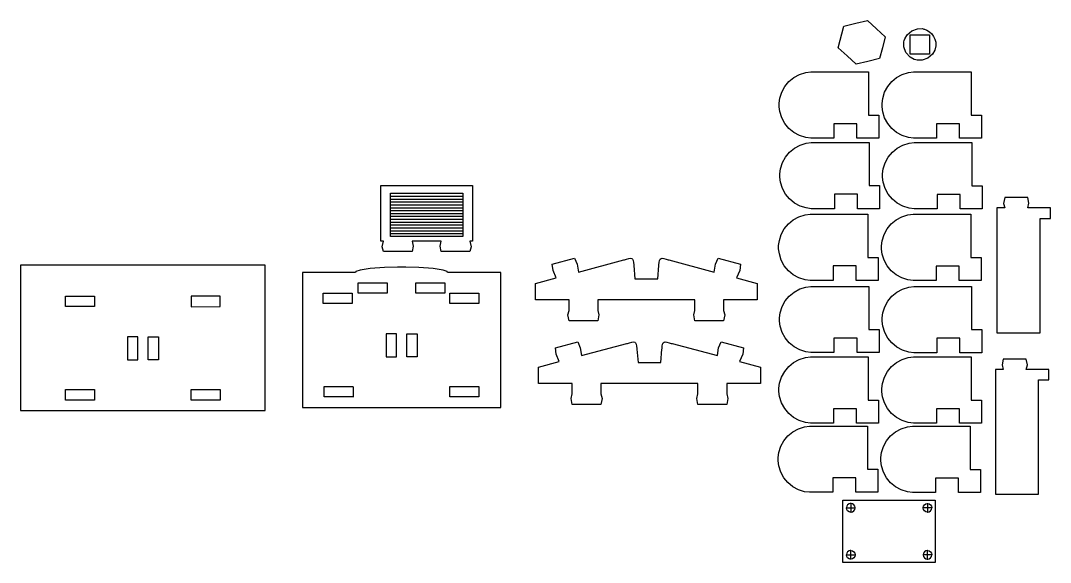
# Model space of a CAD drawing. Extents: x -158 to 1119, y 475 to 1777.
# Drawn here: x -49.8 to 247.7, y 1515.8 to 1672.5 of the extents above; entities that cross this region are included whole.
import ezdxf

# ---------------------------------------------------------------- set-up
doc = ezdxf.new("R2010")
doc.units = 0
doc.header["$MEASUREMENT"] = 0

msp = doc.modelspace()

# ---------------------------------------------------------------- linework, layer by layer
at = {"color": 1}
for p, q in [((57.06, 1622.55), (77.92, 1622.55)), ((57.06, 1621.72), (77.92, 1621.72)), ((57.06, 1620.89), (77.92, 1620.89)), ((57.06, 1620.06), (77.92, 1620.06)), ((57.06, 1619.22), (77.92, 1619.22)), ((57.06, 1618.39), (77.92, 1618.39)), ((57.06, 1617.56), (77.92, 1617.56)), ((57.06, 1616.73), (77.92, 1616.73)), ((57.06, 1615.89), (77.92, 1615.89)), ((57.06, 1615.06), (77.92, 1615.06)), ((57.06, 1614.23), (77.92, 1614.23)), ((57.06, 1613.4), (77.92, 1613.4)), ((57.06, 1612.56), (77.92, 1612.56)), ((57.06, 1611.73), (77.92, 1611.73)), ((57.06, 1610.9), (77.92, 1610.9)), ((189.13, 1532.51), (188.86, 1532.11)), ((189.53, 1532.78), (189.13, 1532.51)), ((189.89, 1532.87), (189.53, 1532.78)), ((190.02, 1532.87), (189.89, 1532.87)), ((212.18, 1532.87), (212.3, 1532.87)), ((212.3, 1532.87), (212.67, 1532.78)), ((212.67, 1532.78), (213.06, 1532.51)), ((213.06, 1532.51), (213.33, 1532.11)), ((188.86, 1532.11), (188.76, 1531.75)), ((188.76, 1531.75), (188.76, 1531.62)), ((213.33, 1532.11), (213.43, 1531.75)), ((213.43, 1531.75), (213.43, 1531.62)), ((188.76, 1517.91), (188.76, 1518.03)), ((188.86, 1517.55), (188.76, 1517.91)), ((213.33, 1517.55), (213.43, 1517.91)), ((213.43, 1517.91), (213.43, 1518.03)), ((189.13, 1517.15), (188.86, 1517.55)), ((189.53, 1516.88), (189.13, 1517.15)), ((189.89, 1516.78), (189.53, 1516.88)), ((190.02, 1516.78), (189.89, 1516.78)), ((212.18, 1516.78), (212.3, 1516.78)), ((212.3, 1516.78), (212.67, 1516.88)), ((212.67, 1516.88), (213.06, 1517.15)), ((213.06, 1517.15), (213.33, 1517.55))]:
    msp.add_line(p, q, dxfattribs=at)
for p, q in [((37.57, 1593.64), (45.92, 1593.64)), ((74.21, 1593.64), (82.55, 1593.64)), ((46.21, 1566.62), (46.21, 1563.62))]:
    msp.add_line(p, q)
at = {"linetype": 'Continuous'}
for p, q in [((45.92, 1593.65), (45.92, 1590.65)), ((74.21, 1590.65), (74.21, 1593.64))]:
    msp.add_line(p, q, dxfattribs=at)
at = {"color": 0}
for points in [[(197.43, 1670.12), (200, 1667.77), (199.17, 1664.62), (198.34, 1661.48), (194.94, 1660.69), (191.54, 1659.9), (188.97, 1662.26), (186.4, 1664.61), (188.06, 1670.9), (191.45, 1671.69), (194.85, 1672.48)], [(211.38, 1669.98), (212.03, 1669.71), (212.8, 1669.23), (213.46, 1668.62), (213.97, 1667.9), (214.35, 1667.09), (214.56, 1666.23), (214.6, 1665.32), (214.51, 1664.62), (214.46, 1664.39), (214.34, 1663.96), (213.65, 1662.75), (212.31, 1661.58), (210.64, 1661), (209.24, 1660.99), (208.8, 1661.1), (208.37, 1661.21), (207.15, 1661.91), (205.98, 1663.24), (205.39, 1664.91), (205.39, 1666.31), (205.5, 1666.74), (205.61, 1667.18), (206.31, 1668.39), (207.64, 1669.56), (209.32, 1670.14), (210.72, 1670.15), (211.16, 1670.04)], [(178.46, 1638.5), (177.01, 1638.7), (175.21, 1639.25), (173.58, 1640.14), (172.16, 1641.31), (170.99, 1642.72), (170.1, 1644.35), (169.55, 1646.15), (169.35, 1647.59), (169.35, 1648.08), (169.35, 1648.56), (169.55, 1650.01), (170.1, 1651.81), (170.99, 1653.43), (172.16, 1654.85), (173.58, 1656.02), (175.21, 1656.9), (177.01, 1657.46), (178.46, 1657.65), (178.95, 1657.65), (195.13, 1657.65), (195.13, 1645.16), (198.14, 1645.16), (198.14, 1638.5), (191.79, 1638.5), (191.79, 1642.66), (185.11, 1642.66), (185.11, 1638.5), (178.95, 1638.5)], [(208.17, 1638.47), (206.72, 1638.67), (204.92, 1639.23), (203.29, 1640.11), (201.87, 1641.28), (200.7, 1642.7), (199.81, 1644.32), (199.25, 1646.12), (199.06, 1647.57), (199.06, 1648.05), (199.06, 1648.53), (199.25, 1649.98), (199.81, 1651.78), (200.7, 1653.4), (201.87, 1654.82), (203.29, 1655.99), (204.92, 1656.88), (206.72, 1657.43), (208.17, 1657.63), (208.65, 1657.63), (224.84, 1657.63), (224.84, 1645.14), (227.84, 1645.14), (227.84, 1638.47), (221.49, 1638.47), (221.49, 1642.64), (214.82, 1642.64), (214.82, 1638.47), (208.65, 1638.47)], [(178.63, 1618.1), (177.18, 1618.3), (175.38, 1618.86), (173.75, 1619.74), (172.33, 1620.91), (171.16, 1622.33), (170.28, 1623.96), (169.72, 1625.75), (169.52, 1627.2), (169.52, 1627.68), (169.52, 1628.16), (169.72, 1629.61), (170.28, 1631.41), (171.16, 1633.04), (172.33, 1634.45), (173.75, 1635.62), (175.38, 1636.51), (177.18, 1637.07), (178.63, 1637.26), (179.12, 1637.26), (195.3, 1637.26), (195.3, 1624.77), (198.31, 1624.77), (198.31, 1618.1), (191.96, 1618.1), (191.96, 1622.27), (185.28, 1622.27), (185.28, 1618.1), (179.12, 1618.1)], [(208.34, 1618.08), (206.89, 1618.28), (205.09, 1618.83), (203.46, 1619.71), (202.04, 1620.89), (200.87, 1622.3), (199.98, 1623.93), (199.43, 1625.73), (199.23, 1627.17), (199.23, 1627.66), (199.23, 1628.14), (199.43, 1629.59), (199.98, 1631.38), (200.87, 1633.01), (202.04, 1634.43), (203.46, 1635.6), (205.09, 1636.48), (206.89, 1637.04), (208.34, 1637.23), (208.83, 1637.23), (225.01, 1637.23), (225.01, 1624.74), (228.02, 1624.74), (228.02, 1618.08), (221.66, 1618.08), (221.66, 1622.24), (214.99, 1622.24), (214.99, 1618.08), (208.83, 1618.08)], [(63.61, 1607.26), (63.33, 1605.68), (54.98, 1605.68), (54.67, 1607.03), (54.97, 1608.68), (54.21, 1608.68), (54.21, 1624.78), (80.76, 1624.78), (80.76, 1608.68), (80, 1608.68), (80.3, 1607.03), (79.99, 1605.68), (71.65, 1605.68), (71.36, 1607.26), (71.66, 1608.68), (63.31, 1608.68)], [(244.71, 1582.25), (244.71, 1615.3), (247.71, 1615.3), (247.71, 1618.3), (241.16, 1618.3), (241.47, 1619.69), (241.16, 1621.3), (234.5, 1621.3), (234.2, 1619.62), (234.5, 1618.3), (232.22, 1618.3), (232.22, 1582.25)], [(178.3, 1597.36), (176.85, 1597.56), (175.05, 1598.12), (173.42, 1599), (172, 1600.17), (170.83, 1601.59), (169.95, 1603.22), (169.39, 1605.01), (169.19, 1606.46), (169.19, 1606.94), (169.19, 1607.42), (169.39, 1608.87), (169.95, 1610.67), (170.83, 1612.3), (172, 1613.71), (173.42, 1614.88), (175.05, 1615.77), (176.85, 1616.33), (178.3, 1616.52), (178.79, 1616.52), (194.98, 1616.52), (194.98, 1604.03), (197.98, 1604.03), (197.98, 1597.36), (191.63, 1597.36), (191.63, 1601.53), (184.95, 1601.53), (184.95, 1597.36), (178.79, 1597.36)], [(208.01, 1597.34), (206.56, 1597.54), (204.76, 1598.09), (203.13, 1598.97), (201.71, 1600.15), (200.54, 1601.56), (199.65, 1603.19), (199.1, 1604.99), (198.9, 1606.43), (198.9, 1606.92), (198.9, 1607.4), (199.1, 1608.85), (199.65, 1610.64), (200.54, 1612.27), (201.71, 1613.69), (203.13, 1614.86), (204.76, 1615.74), (206.56, 1616.3), (208.01, 1616.49), (208.5, 1616.49), (224.68, 1616.49), (224.68, 1604), (227.69, 1604), (227.69, 1597.34), (221.34, 1597.34), (221.34, 1601.5), (214.66, 1601.5), (214.66, 1597.34), (208.5, 1597.34)], [(103.78, 1602.07), (110.23, 1603.79), (110.99, 1602.09), (111.32, 1599.79), (124.43, 1603.3), (124.63, 1603.35), (125.25, 1603.52), (125.89, 1603.68), (126.37, 1603.75), (126.72, 1603.69), (126.97, 1603.48), (127.14, 1603.09), (127.25, 1602.5), (127.32, 1601.87), (127.34, 1601.66), (127.68, 1597.84), (134.24, 1597.84), (134.58, 1601.66), (134.6, 1601.87), (134.67, 1602.5), (134.78, 1603.09), (134.95, 1603.48), (135.2, 1603.69), (135.55, 1603.75), (136.03, 1603.68), (136.67, 1603.52), (137.28, 1603.35), (137.49, 1603.3), (150.6, 1599.79), (150.93, 1602.09), (151.69, 1603.79), (158.14, 1602.07), (157.93, 1600.22), (157.02, 1598.07), (163.02, 1596.46), (163.02, 1591.71), (153.3, 1591.71), (153.3, 1588.71), (153.6, 1587.38), (153.3, 1585.72), (144.96, 1585.72), (144.66, 1587.38), (144.96, 1588.71), (144.96, 1591.71), (116.96, 1591.71), (116.96, 1588.71), (117.26, 1587.38), (116.96, 1585.72), (108.62, 1585.72), (108.32, 1587.38), (108.62, 1588.71), (108.62, 1591.71), (98.9, 1591.71), (98.9, 1596.46), (104.9, 1598.07), (103.99, 1600.22)], [(178.53, 1576.49), (177.08, 1576.69), (175.28, 1577.25), (173.65, 1578.13), (172.23, 1579.3), (171.06, 1580.72), (170.17, 1582.35), (169.61, 1584.14), (169.42, 1585.59), (169.42, 1586.07), (169.42, 1586.55), (169.61, 1588), (170.17, 1589.8), (171.06, 1591.43), (172.23, 1592.84), (173.65, 1594.01), (175.28, 1594.9), (177.08, 1595.45), (178.53, 1595.65), (179.02, 1595.65), (195.2, 1595.65), (195.2, 1583.16), (198.21, 1583.16), (198.21, 1576.49), (191.85, 1576.49), (191.85, 1580.66), (185.18, 1580.66), (185.18, 1576.49), (179.02, 1576.49)], [(208.24, 1576.47), (206.79, 1576.66), (204.99, 1577.22), (203.36, 1578.1), (201.94, 1579.27), (200.77, 1580.69), (199.88, 1582.32), (199.32, 1584.11), (199.13, 1585.56), (199.13, 1586.04), (199.13, 1586.53), (199.32, 1587.97), (199.88, 1589.77), (200.77, 1591.4), (201.94, 1592.82), (203.36, 1593.98), (204.99, 1594.87), (206.79, 1595.43), (208.24, 1595.62), (208.72, 1595.62), (224.91, 1595.62), (224.91, 1583.13), (227.91, 1583.13), (227.91, 1576.47), (221.56, 1576.47), (221.56, 1580.63), (214.89, 1580.63), (214.89, 1576.47), (208.72, 1576.47)], [(104.67, 1577.88), (111.12, 1579.6), (111.88, 1577.91), (112.21, 1575.61), (125.32, 1579.11), (125.52, 1579.17), (126.14, 1579.34), (126.78, 1579.49), (127.26, 1579.56), (127.61, 1579.5), (127.86, 1579.29), (128.03, 1578.9), (128.14, 1578.31), (128.21, 1577.68), (128.23, 1577.47), (128.57, 1573.66), (135.13, 1573.66), (135.47, 1577.47), (135.49, 1577.68), (135.56, 1578.31), (135.67, 1578.9), (135.84, 1579.29), (136.09, 1579.5), (136.44, 1579.56), (136.92, 1579.49), (137.56, 1579.34), (138.17, 1579.17), (138.38, 1579.11), (151.49, 1575.61), (151.82, 1577.91), (152.58, 1579.6), (159.03, 1577.88), (158.82, 1576.04), (157.91, 1573.88), (163.91, 1572.27), (163.91, 1567.52), (154.19, 1567.52), (154.19, 1564.53), (154.49, 1563.2), (154.19, 1561.53), (145.85, 1561.53), (145.55, 1563.2), (145.85, 1564.53), (145.85, 1567.52), (117.85, 1567.52), (117.85, 1564.53), (118.15, 1563.2), (117.85, 1561.53), (109.51, 1561.53), (109.21, 1563.2), (109.51, 1564.53), (109.51, 1567.52), (99.79, 1567.52), (99.79, 1572.27), (105.79, 1573.88), (104.88, 1576.04)], [(178.4, 1556.11), (176.95, 1556.31), (175.15, 1556.87), (173.52, 1557.75), (172.1, 1558.92), (170.93, 1560.34), (170.04, 1561.97), (169.48, 1563.76), (169.29, 1565.21), (169.29, 1565.69), (169.29, 1566.18), (169.48, 1567.62), (170.04, 1569.42), (170.93, 1571.05), (172.1, 1572.47), (173.52, 1573.63), (175.15, 1574.52), (176.95, 1575.08), (178.4, 1575.27), (178.88, 1575.27), (195.07, 1575.27), (195.07, 1562.78), (198.07, 1562.78), (198.07, 1556.11), (191.72, 1556.11), (191.72, 1560.28), (185.05, 1560.28), (185.05, 1556.11), (178.88, 1556.11)], [(208.11, 1556.09), (206.66, 1556.29), (204.86, 1556.84), (203.23, 1557.72), (201.81, 1558.9), (200.63, 1560.31), (199.75, 1561.94), (199.19, 1563.74), (199, 1565.18), (199, 1565.67), (199, 1566.15), (199.19, 1567.6), (199.75, 1569.39), (200.63, 1571.02), (201.81, 1572.44), (203.23, 1573.61), (204.86, 1574.49), (206.66, 1575.05), (208.11, 1575.24), (208.59, 1575.24), (224.78, 1575.24), (224.78, 1562.75), (227.78, 1562.75), (227.78, 1556.09), (221.43, 1556.09), (221.43, 1560.25), (214.76, 1560.25), (214.76, 1556.09), (208.59, 1556.09)], [(244.29, 1535.55), (244.29, 1568.59), (247.29, 1568.59), (247.29, 1571.59), (240.74, 1571.59), (241.05, 1572.98), (240.74, 1574.6), (234.08, 1574.6), (233.78, 1572.92), (234.08, 1571.59), (231.8, 1571.59), (231.8, 1535.55)], [(178.15, 1536.1), (176.7, 1536.29), (174.9, 1536.85), (173.27, 1537.73), (171.85, 1538.9), (170.67, 1540.32), (169.79, 1541.95), (169.23, 1543.74), (169.04, 1545.19), (169.04, 1545.67), (169.04, 1546.16), (169.23, 1547.6), (169.79, 1549.4), (170.67, 1551.03), (171.85, 1552.45), (173.27, 1553.62), (174.9, 1554.5), (176.7, 1555.06), (178.15, 1555.25), (178.63, 1555.25), (194.82, 1555.25), (194.82, 1542.76), (197.82, 1542.76), (197.82, 1536.1), (191.47, 1536.1), (191.47, 1540.26), (184.8, 1540.26), (184.8, 1536.1), (178.63, 1536.1)], [(207.86, 1536.07), (206.4, 1536.27), (204.6, 1536.82), (202.97, 1537.71), (201.55, 1538.88), (200.38, 1540.3), (199.5, 1541.92), (198.94, 1543.72), (198.74, 1545.16), (198.74, 1545.65), (198.74, 1546.13), (198.94, 1547.58), (199.5, 1549.38), (200.38, 1551), (201.55, 1552.42), (202.97, 1553.59), (204.6, 1554.47), (206.4, 1555.03), (207.86, 1555.23), (208.34, 1555.23), (224.53, 1555.23), (224.53, 1542.73), (227.53, 1542.73), (227.53, 1536.07), (221.18, 1536.07), (221.18, 1540.24), (214.5, 1540.24), (214.5, 1536.07), (208.34, 1536.07)], [(214.45, 1533.83), (214.45, 1515.84), (187.75, 1515.84), (187.75, 1533.83)]]:
    msp.add_lwpolyline(points, close=True, dxfattribs=at)
at = {"color": 1}
for points in [[(212.76, 1668.34), (212.76, 1662.79), (207.2, 1662.79), (207.2, 1668.34)], [(77.92, 1610.07), (57.06, 1610.07), (57.06, 1622.55), (77.92, 1622.55)], [(188.76, 1531.5), (188.76, 1531.62), (191.27, 1531.62), (191.27, 1531.75), (191.17, 1532.11), (190.9, 1532.51), (190.5, 1532.78), (190.14, 1532.87), (190.02, 1532.87), (190.02, 1530.37), (189.89, 1530.37), (189.53, 1530.47), (189.13, 1530.74), (188.86, 1531.14)], [(213.43, 1531.5), (213.43, 1531.62), (210.93, 1531.62), (210.93, 1531.75), (211.03, 1532.11), (211.29, 1532.51), (211.69, 1532.78), (212.06, 1532.87), (212.18, 1532.87), (212.18, 1530.37), (212.3, 1530.37), (212.67, 1530.47), (213.06, 1530.74), (213.33, 1531.14)], [(188.76, 1518.15), (188.76, 1518.03), (191.27, 1518.03), (191.27, 1517.91), (191.17, 1517.55), (190.9, 1517.15), (190.5, 1516.88), (190.14, 1516.78), (190.02, 1516.78), (190.02, 1519.28), (189.89, 1519.28), (189.53, 1519.18), (189.13, 1518.92), (188.86, 1518.52)], [(213.43, 1518.15), (213.43, 1518.03), (210.93, 1518.03), (210.93, 1517.91), (211.03, 1517.55), (211.29, 1517.15), (211.69, 1516.88), (212.06, 1516.78), (212.18, 1516.78), (212.18, 1519.28), (212.3, 1519.28), (212.67, 1519.18), (213.06, 1518.92), (213.33, 1518.52)]]:
    msp.add_lwpolyline(points, close=True, dxfattribs=at)
for points in [[(20.79, 1559.79), (20.79, 1601.77), (-49.85, 1601.77), (-49.85, 1559.79)], [(88.87, 1599.65), (73.47, 1599.65), (73.38, 1599.91), (72.22, 1600.37), (69.34, 1600.84), (65.22, 1601.11), (61.51, 1601.19), (60.28, 1601.19), (59.03, 1601.19), (55.31, 1601.11), (51.15, 1600.85), (48.23, 1600.37), (47.05, 1599.91), (46.96, 1599.65), (31.56, 1599.65), (31.56, 1560.67), (88.87, 1560.67)], [(56.03, 1596.65), (56.03, 1593.65), (47.69, 1593.65), (47.69, 1596.65)], [(72.71, 1596.64), (72.71, 1593.65), (64.37, 1593.65), (64.37, 1596.64)], [(-15.96, 1581.05), (-18.97, 1581.05), (-18.97, 1574.39), (-15.96, 1574.39)], [(-9.96, 1574.39), (-12.97, 1574.39), (-12.97, 1581.05), (-9.96, 1581.05)], [(58.77, 1581.92), (55.77, 1581.92), (55.77, 1575.26), (58.77, 1575.26)], [(64.78, 1575.26), (61.77, 1575.26), (61.77, 1581.92), (64.78, 1581.92)], [(-36.87, 1562.79), (-36.87, 1565.79), (-28.52, 1565.79), (-28.52, 1562.79)], [(-0.52, 1562.79), (-0.52, 1565.79), (7.82, 1565.79), (7.82, 1562.79)], [(74.22, 1563.66), (74.22, 1566.66), (82.56, 1566.66), (82.56, 1563.66)]]:
    msp.add_lwpolyline(points, close=True)
for points in [[(-36.87, 1589.78), (-36.87, 1592.78), (-28.52, 1592.78)], [(-36.87, 1592.78), (-28.52, 1592.78), (-28.52, 1589.78), (-36.87, 1589.78)], [(-28.52, 1589.78), (-36.87, 1589.78)], [(46.21, 1563.66), (37.87, 1563.66), (37.87, 1566.66), (46.21, 1566.66)]]:
    msp.add_lwpolyline(points)
at = {"linetype": 'Continuous'}
msp.add_lwpolyline([(7.82, 1592.78), (-0.53, 1592.77), (-0.53, 1589.77), (7.82, 1589.78)], close=True, dxfattribs=at)
for points in [[(45.92, 1590.65), (37.58, 1590.65), (37.58, 1593.64)], [(82.56, 1593.65), (82.56, 1590.65), (74.21, 1590.65)]]:
    msp.add_lwpolyline(points, dxfattribs=at)
at = {"color": 1}
for points in [[(190.02, 1530.37), (190.14, 1530.37), (190.5, 1530.47), (190.9, 1530.74), (191.17, 1531.14), (191.27, 1531.5), (191.27, 1531.62)], [(212.18, 1530.37), (212.06, 1530.37), (211.69, 1530.47), (211.29, 1530.74), (211.03, 1531.14), (210.93, 1531.5), (210.93, 1531.62)], [(190.02, 1519.28), (190.14, 1519.28), (190.5, 1519.18), (190.9, 1518.92), (191.17, 1518.52), (191.27, 1518.15), (191.27, 1518.03)], [(212.18, 1519.28), (212.06, 1519.28), (211.69, 1519.18), (211.29, 1518.92), (211.03, 1518.52), (210.93, 1518.15), (210.93, 1518.03)]]:
    msp.add_lwpolyline(points, dxfattribs=at)

doc.saveas('drawing.dxf')
